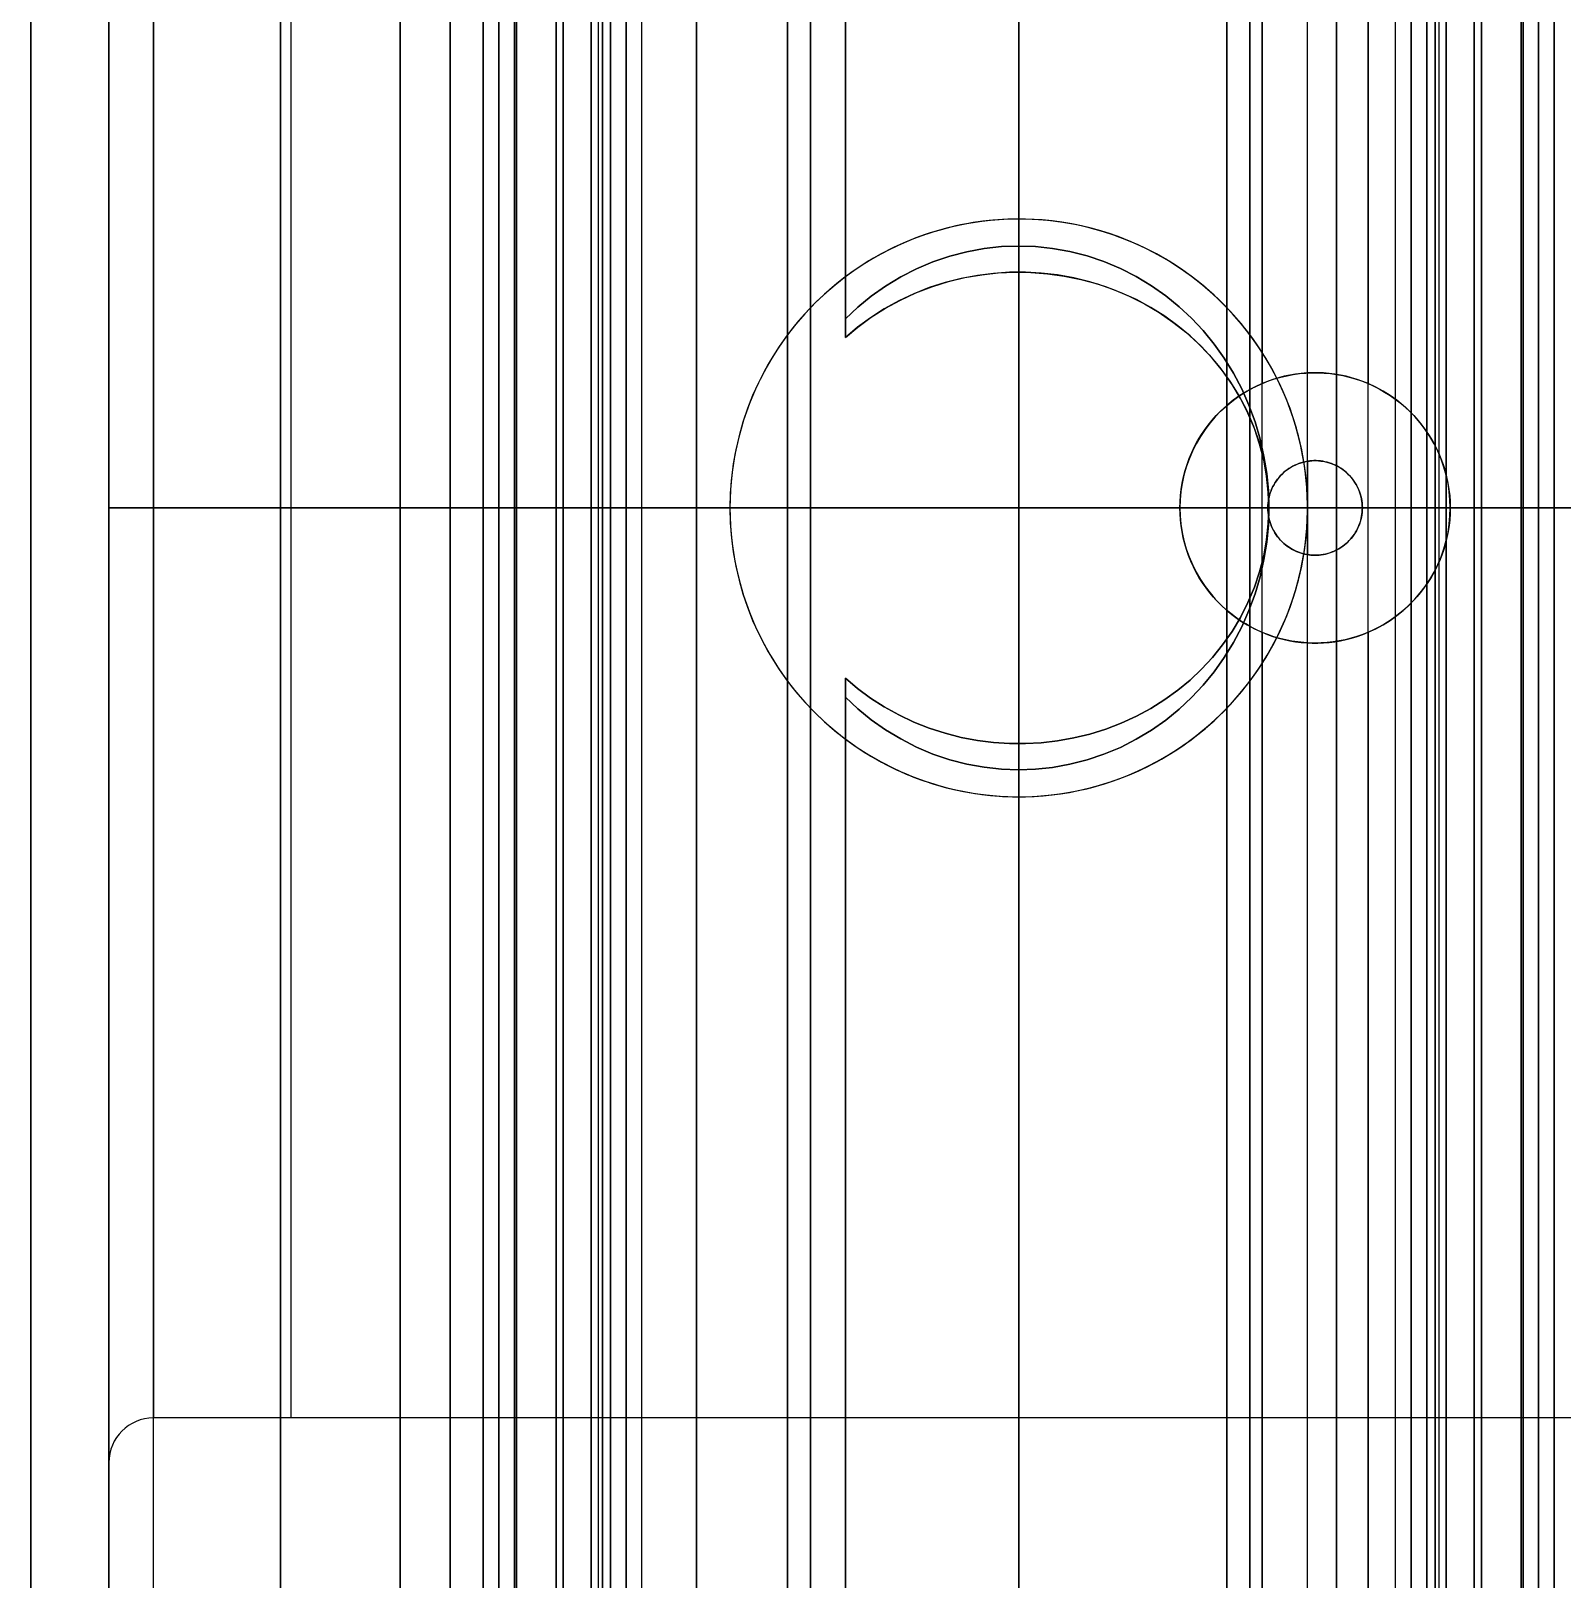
# Model space of a CAD drawing. Header units: millimetres. Extents: x 150937 to 394412, y 327166 to 584759.
# Drawn here: x 230064.89 to 230094.34, y 402549.51 to 402579.27 of the extents above; entities that cross this region are included whole.
import ezdxf

# ---------------------------------------------------------------- set-up
doc = ezdxf.new("R2010")
doc.units = ezdxf.units.MM
doc.layers.add('MAIN-1', color=7, linetype='Continuous')

# ---------------------------------------------------------------- blocks, each defined once
blk = doc.blocks.new('Shaft_Bearing_C!')
for p, q in [((77, -52.5), (77, -87.5)), ((37.6, -87.496), (77, -87.496))]:
    blk.add_line(p, q)
blk = doc.blocks.new('Bearing_ucf207')
at = {"layer": 'MAIN-1'}
for p, q in [((0, -46), (0, 46)), ((0, 46), (0, -46)), ((12.8, -46), (12.8, 46)), ((12.8, 46), (12.8, -46)), ((4.8, 0), (4.8, 38.88)), ((9, 0), (9, 38.88)), ((9, 38.88), (9, 0)), ((23.68, 0), (23.68, 36)), ((23.68, 36), (23.68, 2.392)), ((25.72, 0), (25.72, 36)), ((25.72, 36), (25.72, 2.392)), ((23.68, 35.695), (23.68, 2.392)), ((23.68, 3.499), (23.68, 35.695)), ((25.72, 35.367), (25.72, 2.392)), ((25.72, 3.467), (25.72, 35.367)), ((9.3, 0), (9.3, 34.669)), ((9.3, 34.669), (9.3, 0)), ((28.7, 0), (28.7, 34.669)), ((28.7, 34.669), (28.7, 0)), ((29, 34.583), (29, -34.583)), ((9, 0), (9, 34.369)), ((9, 34.369), (9, 0)), ((29, -34.369), (29, 34.369)), ((29, 0), (29, 34.369)), ((29, 34.369), (29, 0)), ((9, 0), (9, 32.85)), ((29, 0), (29, 32.85)), ((9.3, 0), (9.3, 32.55)), ((10.102, 0), (10.102, 32.55)), ((10.102, 32.55), (10.102, 0)), ((10.993, 0), (10.993, 32.55)), ((10.993, 32.55), (10.993, 0)), ((11.15, 32.55), (11.15, 0)), ((11.15, 0), (11.15, 32.55)), ((26.85, 0), (26.85, 32.55)), ((26.85, 32.55), (26.85, 0)), ((27.007, 32.55), (27.007, 0)), ((27.007, 0), (27.007, 32.55)), ((27.898, 0), (27.898, 32.55)), ((27.898, 32.55), (27.898, 0)), ((28.7, 0), (28.7, 32.55)), ((11.45, -32.25), (11.45, 32.25)), ((11.45, 32.25), (11.45, 0)), ((19, 32.305), (19, -32.305)), ((19, -32.305), (19, 32.305)), ((26.55, -32.25), (26.55, 32.25)), ((26.55, 32.25), (26.55, -32.25)), ((8.7, 0), (8.7, 31.899)), ((8.7, 31.899), (8.7, 0)), ((9.338, 0), (9.338, 31.899)), ((9.338, 31.899), (9.338, 0)), ((10.102, 32.093), (10.102, 0)), ((10.776, 0), (10.776, 32.093)), ((10.776, 32.093), (10.776, 0)), ((11.45, -32.094), (11.45, 32.093)), ((11.45, 32.093), (11.45, -32.094)), ((26.55, 32.093), (26.55, -32.094)), ((26.55, -32.094), (26.55, 32.093)), ((27.224, 0), (27.224, 32.093)), ((27.224, 32.093), (27.224, 0)), ((27.898, 0), (27.898, 32.093)), ((28.662, 0), (28.662, 31.899)), ((28.662, 31.899), (28.662, 0)), ((29.3, 0), (29.3, 31.899)), ((29.3, 31.899), (29.3, 0)), ((9, 31.443), (9, -31.443)), ((9, -31.443), (9, 31.443)), ((11.45, 0), (11.45, 30.9)), ((26.55, 0), (26.55, 30.9)), ((11.75, 0), (11.75, 30.6)), ((14.996, 30.6), (14.996, 0)), ((14.996, 0), (14.996, 30.6)), ((23.004, 30.6), (23.004, 0)), ((23.004, 0), (23.004, 30.6)), ((26.25, 0), (26.25, 30.6)), ((10.776, 29.946), (10.776, 0)), ((11.45, 29.811), (11.45, 0)), ((26.55, 0), (26.55, 29.811)), ((27.224, 0), (27.224, 29.946)), ((24.555, 0), (24.555, 29.528)), ((10.102, 0), (10.102, 29.272)), ((10.102, 29.272), (10.102, 0)), ((15.667, 3.638), (15.667, 29.303)), ((15.667, 29.303), (15.667, 3.638)), ((27.898, 0), (27.898, 29.272)), ((10.776, 0), (10.776, 29.137)), ((10.776, 29.137), (10.776, 0)), ((27.224, 0), (27.224, 29.137)), ((27.224, 29.137), (27.224, 0)), ((25.11, 0), (25.11, 27.305)), ((25.11, 27.305), (25.11, 0.811)), ((0, 26.5), (0, -26.5)), ((0, -26.5), (0, 26.5)), ((4.8, 26.5), (4.8, -26.5)), ((4.8, -26.5), (4.8, 26.5)), ((10.102, 25.13), (10.102, 0)), ((10.776, 25.224), (10.776, 0)), ((27.224, 0), (27.224, 25.224)), ((27.898, 0), (27.898, 25.13)), ((8.7, 24.696), (8.7, -24.696)), ((8.7, 0), (8.7, 24.696)), ((9.338, -24.696), (9.338, 24.696)), ((9.338, 24.696), (9.338, -24.696)), ((11.45, 0), (11.45, 24.55)), ((11.45, 24.55), (11.45, 0)), ((26.55, 0), (26.55, 24.55)), ((28.662, 24.696), (28.662, -24.696)), ((28.662, -24.696), (28.662, 24.696)), ((29.3, -24.696), (29.3, 24.696)), ((29.3, 24.696), (29.3, 0)), ((10.911, 24.322), (10.911, 0)), ((27.089, 0), (27.089, 24.322)), ((7.1, 0), (7.1, 24.058)), ((7.1, 24.058), (7.1, 0)), ((8.062, 0), (8.062, 24.058)), ((8.062, 24.058), (8.062, 0)), ((10.237, 0), (10.237, 23.876)), ((10.237, 23.876), (10.237, 0)), ((11.45, 24.094), (11.45, 0)), ((25.11, 0), (25.11, 23.972)), ((26.55, 0), (26.55, 24.094)), ((27.763, 0), (27.763, 23.876)), ((27.763, 23.876), (27.763, 0)), ((15.667, 23.748), (15.667, 3.276)), ((15.667, 3.276), (15.667, 23.748)), ((2.358, 0), (2.358, 23.42)), ((7.1, 23.42), (7.1, 0)), ((8.062, 0), (8.062, 23.42)), ((8.062, 23.42), (8.062, 0)), ((10.237, 23.42), (10.237, 0)), ((10.776, 23.42), (10.776, 0)), ((14.554, 0), (14.554, 23.42)), ((14.554, 23.42), (14.554, 0)), ((23.446, 23.42), (23.446, 0)), ((23.446, 0), (23.446, 23.42)), ((27.224, 0), (27.224, 23.42)), ((27.224, 23.42), (27.224, 0)), ((27.763, 0), (27.763, 23.42)), ((1.5, 0), (1.5, 22.562)), ((1.5, 22.562), (1.5, 0)), ((12.8, 22.464), (12.8, 0)), ((12.8, 0), (12.8, 22.464)), ((19, -21.195), (19, 21.195)), ((19, 21.195), (19, -21.195)), ((1.5, -18.358), (1.5, 18.358)), ((1.5, 18.358), (1.5, -18.358)), ((2.358, 0), (2.358, 17.5)), ((2.358, 17.5), (2.358, 0)), ((17.35, 4.732), (17.674, 4.842)), ((17.674, 4.842), (17.35, 4.732)), ((17.674, 4.842), (18.004, 4.927)), ((18.004, 4.927), (17.674, 4.842)), ((18.004, 4.927), (18.336, 4.988)), ((18.336, 4.988), (18.004, 4.927)), ((18.336, 4.988), (18.667, 5.024)), ((18.667, 5.024), (18.336, 4.988)), ((18.667, 5.024), (18.994, 5.036)), ((18.994, 5.036), (18.667, 5.024)), ((18.994, 5.036), (19.321, 5.025)), ((19.321, 5.025), (18.994, 5.036)), ((19.321, 5.025), (19.652, 4.99)), ((19.652, 4.99), (19.321, 5.025)), ((19.652, 4.99), (19.984, 4.93)), ((19.984, 4.93), (19.652, 4.99)), ((19.984, 4.93), (20.314, 4.845)), ((20.314, 4.845), (19.984, 4.93)), ((20.314, 4.845), (20.639, 4.737)), ((20.639, 4.737), (20.314, 4.845)), ((16.729, 4.443), (17.034, 4.599)), ((17.034, 4.599), (16.729, 4.443)), ((17.034, 4.599), (17.35, 4.732)), ((17.35, 4.732), (17.034, 4.599)), ((18.204, 4.472), (17.892, 4.413)), ((17.966, 4.428), (18.287, 4.484)), ((18.515, 4.511), (18.204, 4.472)), ((18.287, 4.484), (18.606, 4.518)), ((18.823, 4.531), (18.515, 4.511)), ((18.606, 4.518), (18.922, 4.533)), ((19.127, 4.532), (18.823, 4.531)), ((18.922, 4.533), (19.235, 4.528)), ((19.434, 4.515), (19.127, 4.532)), ((19.235, 4.528), (19.553, 4.504)), ((19.745, 4.479), (19.434, 4.515)), ((19.553, 4.504), (19.873, 4.459)), ((20.057, 4.424), (19.745, 4.479)), ((20.639, 4.737), (20.955, 4.604)), ((20.955, 4.604), (20.639, 4.737)), ((20.955, 4.604), (21.26, 4.449)), ((21.26, 4.449), (20.955, 4.604)), ((15.667, 3.638), (15.667, 4.444)), ((15.667, 3.276), (15.667, 4.444)), ((16.163, 4.072), (16.438, 4.267)), ((16.438, 4.267), (16.163, 4.072)), ((16.438, 4.267), (16.729, 4.443)), ((16.729, 4.443), (16.438, 4.267)), ((17.278, 4.236), (16.98, 4.118)), ((17.023, 4.136), (17.331, 4.254)), ((17.583, 4.334), (17.278, 4.236)), ((17.331, 4.254), (17.646, 4.352)), ((17.892, 4.413), (17.583, 4.334)), ((17.646, 4.352), (17.966, 4.428)), ((19.873, 4.459), (20.194, 4.393)), ((20.367, 4.348), (20.057, 4.424)), ((20.194, 4.393), (20.512, 4.306)), ((20.673, 4.253), (20.367, 4.348)), ((20.512, 4.306), (20.824, 4.198)), ((20.972, 4.138), (20.673, 4.253)), ((20.824, 4.198), (21.127, 4.07)), ((21.26, 4.449), (21.552, 4.273)), ((21.552, 4.273), (21.26, 4.449)), ((21.552, 4.273), (21.828, 4.079)), ((21.828, 4.079), (21.552, 4.273)), ((15.905, 3.861), (16.163, 4.072)), ((16.163, 4.072), (15.905, 3.861)), ((16.691, 3.981), (16.413, 3.827)), ((16.437, 3.842), (16.724, 3.998)), ((16.98, 4.118), (16.691, 3.981)), ((16.724, 3.998), (17.023, 4.136)), ((21.263, 4.005), (20.972, 4.138)), ((21.127, 4.07), (21.421, 3.922)), ((21.543, 3.854), (21.263, 4.005)), ((21.421, 3.922), (21.701, 3.757)), ((21.828, 4.079), (22.086, 3.869)), ((22.086, 3.869), (21.828, 4.079)), ((15.667, 3.638), (15.905, 3.861)), ((15.905, 3.861), (15.667, 3.638)), ((15.667, 3.276), (15.667, 3.638)), ((16.149, 3.657), (15.9, 3.473)), ((15.907, 3.479), (16.164, 3.668)), ((16.413, 3.827), (16.149, 3.657)), ((16.164, 3.668), (16.437, 3.842)), ((21.809, 3.686), (21.543, 3.854)), ((21.701, 3.757), (21.967, 3.575)), ((22.061, 3.504), (21.809, 3.686)), ((21.967, 3.575), (22.215, 3.379)), ((22.086, 3.869), (22.325, 3.646)), ((22.325, 3.646), (22.086, 3.869)), ((22.325, 3.646), (22.547, 3.409)), ((22.547, 3.409), (22.325, 3.646)), ((15.667, 3.276), (15.907, 3.479)), ((15.9, 3.473), (15.667, 3.276)), ((22.296, 3.309), (22.061, 3.504)), ((22.215, 3.379), (22.446, 3.171)), ((22.516, 3.102), (22.296, 3.309)), ((22.547, 3.409), (22.757, 3.152)), ((22.757, 3.152), (22.547, 3.409)), ((23.68, -2.392), (23.68, 3.499)), ((25.72, -2.392), (25.72, 3.467)), ((22.446, 3.171), (22.665, 2.944)), ((22.725, 2.876), (22.516, 3.102)), ((22.757, 3.152), (22.952, 2.879)), ((22.952, 2.879), (22.757, 3.152)), ((22.665, 2.944), (22.871, 2.7)), ((22.922, 2.634), (22.725, 2.876)), ((22.871, 2.7), (23.061, 2.438)), ((22.952, 2.879), (23.13, 2.59)), ((23.13, 2.59), (22.952, 2.879)), ((23.102, 2.376), (22.922, 2.634)), ((23.061, 2.438), (23.233, 2.161)), ((23.13, 2.59), (23.289, 2.288)), ((23.289, 2.288), (23.13, 2.59)), ((23.68, 2.392), (23.533, 2.323)), ((23.576, 2.344), (23.689, 2.395)), ((23.784, 2.433), (23.68, 2.392)), ((23.68, 2.392), (23.68, 2.392)), ((23.689, 2.395), (23.804, 2.441)), ((23.89, 2.471), (23.784, 2.433)), ((23.804, 2.441), (23.921, 2.481)), ((23.997, 2.503), (23.89, 2.471)), ((23.921, 2.481), (24.04, 2.515)), ((24.105, 2.531), (23.997, 2.503)), ((24.04, 2.515), (24.16, 2.543)), ((24.214, 2.554), (24.105, 2.531)), ((24.16, 2.543), (24.28, 2.566)), ((24.323, 2.572), (24.214, 2.554)), ((24.28, 2.566), (24.4, 2.583)), ((24.432, 2.586), (24.323, 2.572)), ((24.4, 2.583), (24.52, 2.594)), ((24.54, 2.595), (24.432, 2.586)), ((24.52, 2.594), (24.639, 2.599)), ((24.647, 2.599), (24.54, 2.595)), ((24.639, 2.599), (24.756, 2.599)), ((24.753, 2.599), (24.647, 2.599)), ((24.86, 2.595), (24.753, 2.599)), ((24.756, 2.599), (24.874, 2.594)), ((24.968, 2.586), (24.86, 2.595)), ((24.874, 2.594), (24.994, 2.583)), ((25.077, 2.572), (24.968, 2.586)), ((24.994, 2.583), (25.114, 2.567)), ((25.186, 2.554), (25.077, 2.572)), ((25.114, 2.567), (25.234, 2.544)), ((25.295, 2.531), (25.186, 2.554)), ((25.234, 2.544), (25.354, 2.516)), ((25.403, 2.503), (25.295, 2.531)), ((25.354, 2.516), (25.473, 2.482)), ((25.51, 2.471), (25.403, 2.503)), ((25.473, 2.482), (25.591, 2.443)), ((25.616, 2.433), (25.51, 2.471)), ((25.591, 2.443), (25.707, 2.397)), ((25.72, 2.392), (25.616, 2.433)), ((25.707, 2.397), (25.82, 2.346)), ((25.867, 2.323), (25.72, 2.392)), ((25.72, 2.392), (25.72, 2.392)), ((23.059, 2.017), (23.155, 2.091)), ((23.265, 2.104), (23.102, 2.376)), ((23.255, 2.162), (23.125, 2.069)), ((23.155, 2.091), (23.255, 2.161)), ((23.233, 2.161), (23.385, 1.871)), ((23.391, 2.247), (23.255, 2.162)), ((23.255, 2.161), (23.358, 2.227)), ((23.409, 1.82), (23.265, 2.104)), ((23.289, 2.288), (23.428, 1.975)), ((23.428, 1.975), (23.289, 2.288)), ((23.358, 2.227), (23.466, 2.288)), ((23.533, 2.323), (23.391, 2.247)), ((23.466, 2.288), (23.576, 2.344)), ((25.82, 2.346), (25.931, 2.29)), ((26.009, 2.247), (25.867, 2.323)), ((25.931, 2.29), (26.038, 2.229)), ((26.145, 2.162), (26.009, 2.247)), ((26.038, 2.229), (26.142, 2.163)), ((26.142, 2.163), (26.242, 2.093)), ((26.275, 2.069), (26.145, 2.162)), ((26.242, 2.093), (26.338, 2.019)), ((22.888, 1.865), (22.781, 1.754)), ((22.8, 1.775), (22.882, 1.859)), ((22.882, 1.859), (22.968, 1.939)), ((23.003, 1.97), (22.888, 1.865)), ((22.968, 1.939), (23.059, 2.017)), ((23.125, 2.069), (23.003, 1.97)), ((23.385, 1.871), (23.515, 1.571)), ((23.532, 1.527), (23.409, 1.82)), ((23.428, 1.975), (23.546, 1.653)), ((23.546, 1.653), (23.428, 1.975)), ((26.397, 1.97), (26.275, 2.069)), ((26.338, 2.019), (26.43, 1.941)), ((26.512, 1.865), (26.397, 1.97)), ((26.43, 1.941), (26.516, 1.86)), ((26.619, 1.755), (26.512, 1.865)), ((26.516, 1.86), (26.599, 1.776)), ((22.583, 1.509), (22.494, 1.375)), ((22.505, 1.393), (22.573, 1.495)), ((22.573, 1.495), (22.645, 1.593)), ((22.679, 1.636), (22.583, 1.509)), ((22.645, 1.593), (22.721, 1.686)), ((22.781, 1.754), (22.679, 1.636)), ((22.721, 1.686), (22.8, 1.775)), ((23.515, 1.571), (23.622, 1.262)), ((23.633, 1.226), (23.532, 1.527)), ((23.546, 1.653), (23.643, 1.324)), ((23.643, 1.324), (23.546, 1.653)), ((26.599, 1.776), (26.678, 1.687)), ((26.721, 1.636), (26.619, 1.755)), ((26.678, 1.687), (26.754, 1.594)), ((26.817, 1.509), (26.721, 1.636)), ((26.754, 1.594), (26.826, 1.496)), ((26.906, 1.375), (26.817, 1.509)), ((26.826, 1.496), (26.895, 1.394)), ((22.412, 1.235), (22.339, 1.09)), ((22.382, 1.178), (22.441, 1.287)), ((22.494, 1.375), (22.412, 1.235)), ((22.441, 1.287), (22.505, 1.393)), ((23.622, 1.262), (23.706, 0.947)), ((23.712, 0.92), (23.633, 1.226)), ((23.643, 1.324), (23.717, 0.992)), ((23.717, 0.992), (23.643, 1.324)), ((26.895, 1.394), (26.958, 1.288)), ((26.988, 1.235), (26.906, 1.375)), ((26.958, 1.288), (27.017, 1.179)), ((27.061, 1.09), (26.988, 1.235)), ((22.276, 0.939), (22.222, 0.786)), ((22.238, 0.836), (22.281, 0.952)), ((22.339, 1.09), (22.276, 0.939)), ((22.281, 0.952), (22.329, 1.066)), ((22.329, 1.066), (22.382, 1.178)), ((23.706, 0.947), (23.764, 0.63)), ((23.767, 0.612), (23.712, 0.92)), ((23.717, 0.992), (23.77, 0.659)), ((23.77, 0.659), (23.717, 0.992)), ((24.501, 0.887), (24.546, 0.896)), ((24.554, 0.897), (24.512, 0.889)), ((24.546, 0.896), (24.59, 0.902)), ((24.596, 0.903), (24.554, 0.897)), ((24.555, 0.897), (24.555, 0)), ((24.59, 0.902), (24.635, 0.907)), ((24.638, 0.907), (24.596, 0.903)), ((24.635, 0.907), (24.678, 0.909)), ((24.679, 0.909), (24.638, 0.907)), ((24.678, 0.909), (24.722, 0.909)), ((24.721, 0.909), (24.679, 0.909)), ((24.762, 0.907), (24.721, 0.909)), ((24.722, 0.909), (24.766, 0.907)), ((24.804, 0.903), (24.762, 0.907)), ((24.766, 0.907), (24.81, 0.902)), ((24.846, 0.897), (24.804, 0.903)), ((24.81, 0.902), (24.854, 0.896)), ((24.888, 0.889), (24.846, 0.897)), ((24.854, 0.896), (24.899, 0.887)), ((27.017, 1.179), (27.071, 1.067)), ((27.124, 0.94), (27.061, 1.09)), ((27.071, 1.067), (27.119, 0.953)), ((27.119, 0.953), (27.162, 0.836)), ((27.178, 0.786), (27.124, 0.94)), ((22.177, 0.629), (22.143, 0.471)), ((22.144, 0.478), (22.17, 0.598)), ((22.17, 0.598), (22.201, 0.717)), ((22.222, 0.786), (22.177, 0.629)), ((22.201, 0.717), (22.238, 0.836)), ((23.764, 0.63), (23.799, 0.313)), ((23.8, 0.304), (23.767, 0.612)), ((23.77, 0.659), (23.801, 0.327)), ((23.801, 0.327), (23.77, 0.659)), ((24.007, 0.588), (24.036, 0.621)), ((24.036, 0.621), (24.008, 0.59)), ((24.036, 0.621), (24.067, 0.652)), ((24.064, 0.65), (24.036, 0.621)), ((24.095, 0.678), (24.064, 0.65)), ((24.067, 0.652), (24.099, 0.682)), ((24.127, 0.705), (24.095, 0.678)), ((24.099, 0.682), (24.133, 0.711)), ((24.16, 0.731), (24.127, 0.705)), ((24.133, 0.711), (24.169, 0.738)), ((24.195, 0.756), (24.16, 0.731)), ((24.169, 0.738), (24.207, 0.763)), ((24.231, 0.779), (24.195, 0.756)), ((24.207, 0.763), (24.246, 0.787)), ((24.269, 0.8), (24.231, 0.779)), ((24.246, 0.787), (24.286, 0.809)), ((24.308, 0.82), (24.269, 0.8)), ((24.286, 0.809), (24.328, 0.829)), ((24.347, 0.838), (24.308, 0.82)), ((24.328, 0.829), (24.37, 0.847)), ((24.387, 0.854), (24.347, 0.838)), ((24.37, 0.847), (24.413, 0.863)), ((24.429, 0.868), (24.387, 0.854)), ((24.413, 0.863), (24.457, 0.876)), ((24.47, 0.879), (24.429, 0.868)), ((24.457, 0.876), (24.501, 0.887)), ((24.512, 0.889), (24.47, 0.879)), ((24.93, 0.879), (24.888, 0.889)), ((24.899, 0.887), (24.943, 0.876)), ((24.971, 0.868), (24.93, 0.879)), ((24.943, 0.876), (24.987, 0.863)), ((25.013, 0.854), (24.971, 0.868)), ((24.987, 0.863), (25.03, 0.847)), ((25.053, 0.838), (25.013, 0.854)), ((25.03, 0.847), (25.073, 0.829)), ((25.092, 0.82), (25.053, 0.838)), ((25.073, 0.829), (25.114, 0.809)), ((25.131, 0.8), (25.092, 0.82)), ((25.11, 0.811), (25.11, 0)), ((25.114, 0.809), (25.154, 0.787)), ((25.169, 0.779), (25.131, 0.8)), ((25.154, 0.787), (25.193, 0.763)), ((25.205, 0.756), (25.169, 0.779)), ((25.193, 0.763), (25.231, 0.738)), ((25.24, 0.731), (25.205, 0.756)), ((25.231, 0.738), (25.267, 0.711)), ((25.273, 0.705), (25.24, 0.731)), ((25.267, 0.711), (25.301, 0.682)), ((25.305, 0.678), (25.273, 0.705)), ((25.301, 0.682), (25.333, 0.652)), ((25.336, 0.65), (25.305, 0.678)), ((25.333, 0.652), (25.364, 0.621)), ((25.364, 0.621), (25.336, 0.65)), ((25.364, 0.621), (25.393, 0.588)), ((25.392, 0.59), (25.364, 0.621)), ((27.162, 0.836), (27.199, 0.718)), ((27.223, 0.629), (27.178, 0.786)), ((27.199, 0.718), (27.23, 0.598)), ((27.257, 0.471), (27.223, 0.629)), ((27.23, 0.598), (27.256, 0.478)), ((22.119, 0.313), (22.105, 0.155)), ((22.111, 0.237), (22.125, 0.357)), ((22.143, 0.471), (22.119, 0.313)), ((22.125, 0.357), (22.144, 0.478)), ((23.799, 0.313), (23.811, 0)), ((23.811, 0), (23.8, 0.304)), ((23.801, 0.327), (23.811, 0)), ((23.811, 0), (23.801, 0.327)), ((23.831, 0.268), (23.846, 0.312)), ((23.854, 0.333), (23.839, 0.292)), ((23.846, 0.312), (23.863, 0.355)), ((23.871, 0.373), (23.854, 0.333)), ((23.863, 0.355), (23.882, 0.397)), ((23.89, 0.412), (23.871, 0.373)), ((23.882, 0.397), (23.904, 0.438)), ((23.91, 0.45), (23.89, 0.412)), ((23.904, 0.438), (23.927, 0.478)), ((23.933, 0.487), (23.91, 0.45)), ((23.927, 0.478), (23.952, 0.516)), ((23.956, 0.523), (23.933, 0.487)), ((23.952, 0.516), (23.979, 0.553)), ((23.982, 0.557), (23.956, 0.523)), ((23.979, 0.553), (24.007, 0.588)), ((24.008, 0.59), (23.982, 0.557)), ((25.418, 0.557), (25.392, 0.59)), ((25.393, 0.588), (25.421, 0.553)), ((25.444, 0.523), (25.418, 0.557)), ((25.421, 0.553), (25.448, 0.516)), ((25.467, 0.487), (25.444, 0.523)), ((25.448, 0.516), (25.473, 0.478)), ((25.49, 0.45), (25.467, 0.487)), ((25.473, 0.478), (25.496, 0.438)), ((25.51, 0.412), (25.49, 0.45)), ((25.496, 0.438), (25.518, 0.397)), ((25.529, 0.373), (25.51, 0.412)), ((25.518, 0.397), (25.537, 0.355)), ((25.546, 0.333), (25.529, 0.373)), ((25.537, 0.355), (25.554, 0.312)), ((25.561, 0.292), (25.546, 0.333)), ((25.554, 0.312), (25.569, 0.268)), ((27.256, 0.478), (27.275, 0.357)), ((27.281, 0.313), (27.257, 0.471)), ((27.275, 0.357), (27.289, 0.237)), ((27.295, 0.155), (27.281, 0.313)), ((1.5, 0), (2.358, 0)), ((1.5, 0), (1.5, -22.562)), ((1.5, -22.562), (1.5, 0)), ((2.358, 0), (1.5, 0)), ((2.358, -17.5), (2.358, 0)), ((2.358, 0), (2.358, -17.5)), ((2.358, 0), (33.9, 0)), ((43.542, 0), (2.358, 0)), ((2.358, 0), (14.554, 0)), ((2.358, -23.42), (2.358, 0)), ((14.554, 0), (2.358, 0)), ((9, 0), (4.8, 0)), ((4.8, 0), (9, 0)), ((4.8, -38.88), (4.8, 0)), ((7.1, 0), (7.1, -23.42)), ((8.062, 0), (7.1, 0)), ((7.1, 0), (8.062, 0)), ((8.062, 0), (7.1, 0)), ((7.1, 0), (8.062, 0)), ((7.1, 0), (7.1, -24.058)), ((7.1, -24.058), (7.1, 0)), ((8.062, -23.42), (8.062, 0)), ((8.062, 0), (8.062, -23.42)), ((8.062, 0), (8.062, -24.058)), ((8.062, -24.058), (8.062, 0)), ((9.338, 0), (8.7, 0)), ((8.7, 0), (8.7, -31.899)), ((8.7, -31.899), (8.7, 0)), ((8.7, 0), (9.338, 0)), ((8.7, -24.696), (8.7, 0)), ((9, 0), (9, -38.88)), ((9, -38.88), (9, 0)), ((9, 0), (9.3, 0)), ((9, 0), (9, -34.369)), ((9, -34.369), (9, 0)), ((9.3, 0), (9, 0)), ((9, 0), (9.3, 0)), ((9.3, 0), (9, 0)), ((9, -32.85), (9, 0)), ((9.3, -34.669), (9.3, 0)), ((9.3, 0), (9.3, -34.669)), ((9.3, 0), (11.15, 0)), ((11.15, 0), (9.3, 0)), ((9.3, -32.55), (9.3, 0)), ((9.338, 0), (9.338, -31.899)), ((9.338, -31.899), (9.338, 0)), ((10.993, 0), (10.102, 0)), ((10.102, 0), (10.102, -32.55)), ((10.102, -32.55), (10.102, 0)), ((10.102, 0), (10.993, 0)), ((10.102, 0), (10.102, -25.131)), ((10.911, 0), (10.102, 0)), ((10.102, 0), (10.911, 0)), ((10.776, 0), (10.102, 0)), ((10.102, 0), (10.776, 0)), ((10.102, 0), (10.102, -32.094)), ((10.776, 0), (10.102, 0)), ((10.102, 0), (10.776, 0)), ((10.102, 0), (10.102, -29.272)), ((10.102, -29.272), (10.102, 0)), ((10.237, 0), (10.237, -23.42)), ((10.776, 0), (10.237, 0)), ((10.237, 0), (10.776, 0)), ((10.911, 0), (10.237, 0)), ((10.237, 0), (10.911, 0)), ((10.237, 0), (10.237, -23.877)), ((10.237, -23.877), (10.237, 0)), ((10.776, 0), (10.776, -29.137)), ((10.776, -29.137), (10.776, 0)), ((11.45, 0), (10.776, 0)), ((10.776, 0), (11.45, 0)), ((11.45, 0), (10.776, 0)), ((10.776, 0), (11.45, 0)), ((10.776, 0), (10.776, -23.42)), ((11.45, 0), (10.776, 0)), ((10.776, 0), (11.45, 0)), ((10.776, 0), (10.776, -32.094)), ((10.776, -32.094), (10.776, 0)), ((10.776, 0), (10.776, -29.946)), ((10.776, 0), (10.776, -25.224)), ((10.911, 0), (10.911, -24.322)), ((10.993, -32.55), (10.993, 0)), ((10.993, 0), (10.993, -32.55)), ((11.15, -32.55), (11.15, 0)), ((11.15, 0), (11.15, -32.55)), ((11.45, 0), (11.75, 0)), ((11.75, 0), (11.45, 0)), ((11.45, -30.9), (11.45, 0)), ((11.45, 0), (11.45, -32.25)), ((11.45, 0), (11.45, -29.811)), ((11.45, 0), (11.45, -24.094)), ((11.45, 0), (11.45, -24.55)), ((11.45, -24.55), (11.45, 0)), ((11.75, 0), (14.996, 0)), ((14.996, 0), (11.75, 0)), ((11.75, -30.6), (11.75, 0)), ((12.8, 0), (34, 0)), ((22.1, 0), (12.8, 0)), ((12.8, 0), (12.8, -22.464)), ((12.8, -22.464), (12.8, 0)), ((13.445, 0), (19, 0)), ((13.445, 0), (19, 0)), ((14.554, -23.42), (14.554, 0)), ((14.554, 0), (14.554, -23.42)), ((14.996, -30.6), (14.996, 0)), ((14.996, 0), (14.996, -30.6)), ((19, 0), (24.555, 0)), ((23.791, 0), (19, 0)), ((19, 0), (24.555, 0)), ((22.105, 0.155), (22.1, 0)), ((22.1, 0), (22.103, 0.118)), ((22.1, 0), (22.105, -0.155)), ((22.1, 0), (22.1, 0)), ((22.102, -0.113), (22.1, 0)), ((22.103, 0.118), (22.111, 0.237)), ((23.004, 0), (23.004, -30.6)), ((23.004, -30.6), (23.004, 0)), ((23.004, 0), (23.791, 0)), ((26.25, 0), (23.004, 0)), ((23.446, 0), (23.446, -23.42)), ((23.446, -23.42), (23.446, 0)), ((23.446, 0), (25.11, 0)), ((43.542, 0), (23.446, 0)), ((23.68, 0), (25.72, 0)), ((23.68, -36), (23.68, 0)), ((23.791, 0), (23.792, 0.044)), ((23.792, 0.041), (23.791, 0)), ((23.792, -0.044), (23.791, 0)), ((23.791, 0), (23.791, 0)), ((23.791, 0), (23.792, -0.039)), ((23.811, 0), (23.791, 0)), ((23.792, 0.044), (23.795, 0.089)), ((23.795, 0.083), (23.792, 0.041)), ((23.795, 0.089), (23.801, 0.134)), ((23.8, 0.125), (23.795, 0.083)), ((23.807, 0.167), (23.8, 0.125)), ((23.811, 0), (23.8, -0.304)), ((23.8, -0.304), (23.811, 0)), ((23.801, 0.134), (23.809, 0.179)), ((23.811, 0), (23.801, -0.327)), ((23.801, -0.327), (23.811, 0)), ((23.815, 0.209), (23.807, 0.167)), ((23.809, 0.179), (23.819, 0.223)), ((23.811, 0), (24.555, 0)), ((24.555, 0), (23.811, 0)), ((24.555, 0), (23.811, 0)), ((23.811, 0), (25.11, 0)), ((25.11, 0), (23.811, 0)), ((24.555, 0), (23.811, 0)), ((23.826, 0.251), (23.815, 0.209)), ((23.819, 0.223), (23.831, 0.268)), ((23.839, 0.292), (23.826, 0.251)), ((24.555, 0), (25.11, 0)), ((24.555, 0), (24.555, -0.897)), ((24.555, -29.528), (24.555, 0)), ((25.11, 0), (24.555, 0)), ((25.11, 0), (25.609, 0)), ((25.11, 0), (25.11, -0.811)), ((25.11, -27.306), (25.11, 0)), ((25.11, -23.972), (25.11, 0)), ((25.574, 0.251), (25.561, 0.292)), ((25.569, 0.268), (25.581, 0.223)), ((25.585, 0.209), (25.574, 0.251)), ((25.581, 0.223), (25.591, 0.179)), ((25.593, 0.167), (25.585, 0.209)), ((25.591, 0.179), (25.599, 0.134)), ((25.6, 0.125), (25.593, 0.167)), ((25.599, 0.134), (25.605, 0.089)), ((25.605, 0.083), (25.6, 0.125)), ((25.605, 0.089), (25.608, 0.044)), ((25.608, 0.041), (25.605, 0.083)), ((25.608, 0.044), (25.609, 0)), ((25.609, 0), (25.608, 0.041)), ((25.609, 0), (25.608, -0.044)), ((25.608, -0.039), (25.609, 0)), ((25.609, 0), (26.25, 0)), ((25.609, 0), (25.609, 0)), ((25.609, 0), (33.9, 0)), ((25.72, -36), (25.72, 0)), ((26.25, 0), (26.55, 0)), ((26.55, 0), (26.25, 0)), ((26.25, -30.6), (26.25, 0)), ((26.55, -30.9), (26.55, 0)), ((26.55, 0), (27.224, 0)), ((27.224, 0), (26.55, 0)), ((26.55, 0), (27.224, 0)), ((26.55, -24.55), (26.55, 0)), ((27.224, 0), (26.55, 0)), ((26.55, 0), (27.224, 0)), ((27.224, 0), (26.55, 0)), ((26.55, -24.094), (26.55, 0)), ((26.55, -29.811), (26.55, 0)), ((26.85, -32.55), (26.85, 0)), ((26.85, 0), (28.7, 0)), ((28.7, 0), (26.85, 0)), ((26.85, 0), (26.85, -32.55)), ((27.007, 0), (27.898, 0)), ((27.898, 0), (27.007, 0)), ((27.007, 0), (27.007, -32.55)), ((27.007, -32.55), (27.007, 0)), ((27.089, 0), (27.763, 0)), ((27.089, -24.322), (27.089, 0)), ((27.763, 0), (27.089, 0)), ((27.089, 0), (27.898, 0)), ((27.898, 0), (27.089, 0)), ((27.224, -25.224), (27.224, 0)), ((27.224, 0), (27.763, 0)), ((27.763, 0), (27.224, 0)), ((27.224, 0), (27.898, 0)), ((27.224, -29.946), (27.224, 0)), ((27.898, 0), (27.224, 0)), ((27.224, 0), (27.898, 0)), ((27.898, 0), (27.224, 0)), ((27.224, 0), (27.224, -32.094)), ((27.224, -32.094), (27.224, 0)), ((27.224, 0), (27.224, -23.42)), ((27.224, -23.42), (27.224, 0)), ((27.224, 0), (27.224, -29.137)), ((27.224, -29.137), (27.224, 0)), ((27.289, 0.237), (27.297, 0.118)), ((27.3, 0), (27.295, 0.155)), ((27.295, -0.155), (27.3, 0)), ((27.297, 0.118), (27.3, 0)), ((27.3, 0), (27.298, -0.113)), ((34, 0), (27.3, 0)), ((27.3, 0), (27.3, 0)), ((27.763, 0), (27.763, -23.877)), ((27.763, -23.877), (27.763, 0)), ((27.763, -23.42), (27.763, 0)), ((27.898, 0), (27.898, -32.55)), ((27.898, -32.55), (27.898, 0)), ((27.898, -29.272), (27.898, 0)), ((27.898, -32.094), (27.898, 0)), ((27.898, -25.131), (27.898, 0)), ((28.662, 0), (29.3, 0)), ((29.3, 0), (28.662, 0)), ((28.662, 0), (28.662, -31.899)), ((28.662, -31.899), (28.662, 0)), ((28.7, -34.669), (28.7, 0)), ((28.7, 0), (28.7, -34.669)), ((28.7, 0), (29, 0)), ((29, 0), (28.7, 0)), ((28.7, 0), (29, 0)), ((29, 0), (28.7, 0)), ((28.7, -32.55), (28.7, 0)), ((29, 0), (29, -34.369)), ((29, -34.369), (29, 0)), ((29, -32.85), (29, 0)), ((29.3, 0), (29.3, -31.899)), ((29.3, -31.899), (29.3, 0)), ((29.3, 0), (29.3, -24.696)), ((22.11, -0.228), (22.102, -0.113)), ((22.105, -0.155), (22.119, -0.313)), ((22.123, -0.343), (22.11, -0.228)), ((23.792, -0.039), (23.794, -0.079)), ((23.795, -0.089), (23.792, -0.044)), ((23.794, -0.079), (23.799, -0.119)), ((23.801, -0.134), (23.795, -0.089)), ((23.799, -0.119), (23.805, -0.16)), ((23.809, -0.179), (23.801, -0.134)), ((23.805, -0.16), (23.813, -0.2)), ((23.819, -0.223), (23.809, -0.179)), ((23.813, -0.2), (23.823, -0.24)), ((23.831, -0.268), (23.819, -0.223)), ((23.823, -0.24), (23.835, -0.28)), ((23.846, -0.312), (23.831, -0.268)), ((23.835, -0.28), (23.849, -0.319)), ((25.551, -0.319), (25.565, -0.28)), ((25.569, -0.268), (25.554, -0.312)), ((25.565, -0.28), (25.577, -0.24)), ((25.581, -0.223), (25.569, -0.268)), ((25.577, -0.24), (25.587, -0.2)), ((25.591, -0.179), (25.581, -0.223)), ((25.587, -0.2), (25.595, -0.16)), ((25.599, -0.134), (25.591, -0.179)), ((25.595, -0.16), (25.601, -0.119)), ((25.605, -0.089), (25.599, -0.134)), ((25.601, -0.119), (25.606, -0.079)), ((25.608, -0.044), (25.605, -0.089)), ((25.606, -0.079), (25.608, -0.039)), ((27.29, -0.226), (27.278, -0.341)), ((27.281, -0.313), (27.295, -0.155)), ((27.298, -0.113), (27.29, -0.226)), ((22.119, -0.313), (22.143, -0.471)), ((22.141, -0.458), (22.123, -0.343)), ((22.164, -0.574), (22.141, -0.458)), ((22.143, -0.471), (22.177, -0.629)), ((22.193, -0.688), (22.164, -0.574)), ((23.8, -0.304), (23.767, -0.612)), ((23.767, -0.612), (23.8, -0.304)), ((23.801, -0.327), (23.77, -0.659)), ((23.77, -0.659), (23.801, -0.327)), ((23.863, -0.355), (23.846, -0.312)), ((23.849, -0.319), (23.864, -0.357)), ((23.882, -0.397), (23.863, -0.355)), ((23.864, -0.357), (23.881, -0.395)), ((23.881, -0.395), (23.9, -0.432)), ((23.904, -0.438), (23.882, -0.397)), ((23.9, -0.432), (23.921, -0.468)), ((23.927, -0.478), (23.904, -0.438)), ((23.921, -0.468), (23.943, -0.503)), ((23.952, -0.516), (23.927, -0.478)), ((23.943, -0.503), (23.966, -0.536)), ((23.979, -0.553), (23.952, -0.516)), ((23.966, -0.536), (23.991, -0.569)), ((24.007, -0.588), (23.979, -0.553)), ((23.991, -0.569), (24.017, -0.599)), ((24.036, -0.621), (24.007, -0.588)), ((25.393, -0.588), (25.364, -0.621)), ((25.383, -0.599), (25.409, -0.569)), ((25.421, -0.553), (25.393, -0.588)), ((25.409, -0.569), (25.434, -0.536)), ((25.448, -0.516), (25.421, -0.553)), ((25.434, -0.536), (25.457, -0.503)), ((25.473, -0.478), (25.448, -0.516)), ((25.457, -0.503), (25.479, -0.468)), ((25.496, -0.438), (25.473, -0.478)), ((25.479, -0.468), (25.5, -0.432)), ((25.518, -0.397), (25.496, -0.438)), ((25.5, -0.432), (25.519, -0.395)), ((25.537, -0.355), (25.518, -0.397)), ((25.519, -0.395), (25.536, -0.357)), ((25.536, -0.357), (25.551, -0.319)), ((25.554, -0.312), (25.537, -0.355)), ((27.237, -0.571), (27.208, -0.685)), ((27.223, -0.629), (27.257, -0.471)), ((27.26, -0.456), (27.237, -0.571)), ((27.257, -0.471), (27.281, -0.313)), ((27.278, -0.341), (27.26, -0.456)), ((22.177, -0.629), (22.222, -0.786)), ((22.227, -0.802), (22.193, -0.688)), ((22.222, -0.786), (22.276, -0.939)), ((22.266, -0.915), (22.227, -0.802)), ((23.767, -0.612), (23.712, -0.92)), ((23.712, -0.92), (23.767, -0.612)), ((23.77, -0.659), (23.717, -0.992)), ((23.717, -0.992), (23.77, -0.659)), ((24.017, -0.599), (24.043, -0.629)), ((24.067, -0.652), (24.036, -0.621)), ((24.043, -0.629), (24.071, -0.657)), ((24.099, -0.682), (24.067, -0.652)), ((24.071, -0.657), (24.101, -0.683)), ((24.133, -0.711), (24.099, -0.682)), ((24.101, -0.683), (24.131, -0.709)), ((24.131, -0.709), (24.164, -0.734)), ((24.169, -0.738), (24.133, -0.711)), ((24.164, -0.734), (24.197, -0.757)), ((24.207, -0.763), (24.169, -0.738)), ((24.197, -0.757), (24.232, -0.779)), ((24.246, -0.787), (24.207, -0.763)), ((24.232, -0.779), (24.268, -0.8)), ((24.286, -0.809), (24.246, -0.787)), ((24.268, -0.8), (24.305, -0.819)), ((24.328, -0.829), (24.286, -0.809)), ((24.305, -0.819), (24.343, -0.836)), ((24.37, -0.847), (24.328, -0.829)), ((24.343, -0.836), (24.381, -0.851)), ((24.413, -0.863), (24.37, -0.847)), ((24.381, -0.851), (24.42, -0.865)), ((24.457, -0.876), (24.413, -0.863)), ((24.42, -0.865), (24.46, -0.877)), ((24.501, -0.887), (24.457, -0.876)), ((24.46, -0.877), (24.5, -0.887)), ((24.5, -0.887), (24.54, -0.895)), ((24.546, -0.896), (24.501, -0.887)), ((24.899, -0.887), (24.854, -0.896)), ((24.86, -0.895), (24.9, -0.887)), ((24.943, -0.876), (24.899, -0.887)), ((24.9, -0.887), (24.94, -0.877)), ((24.94, -0.877), (24.98, -0.865)), ((24.987, -0.863), (24.943, -0.876)), ((24.98, -0.865), (25.019, -0.851)), ((25.03, -0.847), (24.987, -0.863)), ((25.019, -0.851), (25.057, -0.836)), ((25.073, -0.829), (25.03, -0.847)), ((25.057, -0.836), (25.095, -0.819)), ((25.114, -0.809), (25.073, -0.829)), ((25.095, -0.819), (25.132, -0.8)), ((25.11, -0.811), (25.11, -27.306)), ((25.154, -0.787), (25.114, -0.809)), ((25.132, -0.8), (25.168, -0.779)), ((25.193, -0.763), (25.154, -0.787)), ((25.168, -0.779), (25.203, -0.757)), ((25.231, -0.738), (25.193, -0.763)), ((25.203, -0.757), (25.236, -0.734)), ((25.267, -0.711), (25.231, -0.738)), ((25.236, -0.734), (25.269, -0.709)), ((25.301, -0.682), (25.267, -0.711)), ((25.269, -0.709), (25.299, -0.683)), ((25.299, -0.683), (25.329, -0.657)), ((25.333, -0.652), (25.301, -0.682)), ((25.329, -0.657), (25.357, -0.629)), ((25.364, -0.621), (25.333, -0.652)), ((25.357, -0.629), (25.383, -0.599)), ((27.124, -0.94), (27.178, -0.786)), ((27.174, -0.799), (27.135, -0.911)), ((27.208, -0.685), (27.174, -0.799)), ((27.178, -0.786), (27.223, -0.629)), ((22.311, -1.025), (22.266, -0.915)), ((22.276, -0.939), (22.339, -1.09)), ((22.36, -1.134), (22.311, -1.025)), ((22.339, -1.09), (22.412, -1.235)), ((22.414, -1.239), (22.36, -1.134)), ((23.712, -0.92), (23.633, -1.226)), ((23.633, -1.226), (23.712, -0.92)), ((23.717, -0.992), (23.643, -1.324)), ((23.643, -1.324), (23.717, -0.992)), ((24.54, -0.895), (24.581, -0.901)), ((24.59, -0.902), (24.546, -0.896)), ((24.581, -0.901), (24.621, -0.906)), ((24.635, -0.907), (24.59, -0.902)), ((24.621, -0.906), (24.661, -0.908)), ((24.678, -0.909), (24.635, -0.907)), ((24.661, -0.908), (24.7, -0.909)), ((24.722, -0.909), (24.678, -0.909)), ((24.7, -0.909), (24.739, -0.908)), ((24.766, -0.907), (24.722, -0.909)), ((24.739, -0.908), (24.779, -0.906)), ((24.81, -0.902), (24.766, -0.907)), ((24.779, -0.906), (24.819, -0.901)), ((24.854, -0.896), (24.81, -0.902)), ((24.819, -0.901), (24.86, -0.895)), ((26.988, -1.235), (27.061, -1.09)), ((27.042, -1.129), (26.988, -1.234)), ((27.091, -1.021), (27.042, -1.129)), ((27.061, -1.09), (27.124, -0.94)), ((27.135, -0.911), (27.091, -1.021)), ((22.412, -1.235), (22.494, -1.375)), ((22.473, -1.342), (22.414, -1.239)), ((22.536, -1.442), (22.473, -1.342)), ((22.494, -1.375), (22.583, -1.509)), ((22.604, -1.538), (22.536, -1.442)), ((23.633, -1.226), (23.532, -1.527)), ((23.532, -1.527), (23.633, -1.226)), ((23.643, -1.324), (23.546, -1.653)), ((23.546, -1.653), (23.643, -1.324)), ((26.867, -1.436), (26.8, -1.532)), ((26.817, -1.509), (26.906, -1.375)), ((26.93, -1.337), (26.867, -1.436)), ((26.906, -1.375), (26.988, -1.235)), ((26.988, -1.234), (26.93, -1.337)), ((22.583, -1.509), (22.679, -1.636)), ((22.675, -1.63), (22.604, -1.538)), ((22.749, -1.718), (22.675, -1.63)), ((22.679, -1.636), (22.781, -1.754)), ((22.826, -1.802), (22.749, -1.718)), ((22.781, -1.754), (22.888, -1.865)), ((23.532, -1.527), (23.409, -1.82)), ((23.409, -1.82), (23.532, -1.527)), ((23.546, -1.653), (23.428, -1.975)), ((23.428, -1.975), (23.546, -1.653)), ((26.512, -1.865), (26.619, -1.755)), ((26.656, -1.712), (26.58, -1.796)), ((26.619, -1.755), (26.721, -1.636)), ((26.73, -1.624), (26.656, -1.712)), ((26.721, -1.636), (26.817, -1.509)), ((26.8, -1.532), (26.73, -1.624)), ((22.905, -1.881), (22.826, -1.802)), ((22.888, -1.865), (23.003, -1.97)), ((22.989, -1.958), (22.905, -1.881)), ((23.078, -2.032), (22.989, -1.958)), ((23.003, -1.97), (23.125, -2.069)), ((23.17, -2.102), (23.078, -2.032)), ((23.125, -2.069), (23.255, -2.162)), ((23.409, -1.82), (23.265, -2.104)), ((23.265, -2.104), (23.409, -1.82)), ((23.428, -1.975), (23.289, -2.288)), ((23.289, -2.288), (23.428, -1.975)), ((26.145, -2.162), (26.275, -2.069)), ((26.33, -2.026), (26.238, -2.096)), ((26.275, -2.069), (26.397, -1.97)), ((26.417, -1.952), (26.33, -2.026)), ((26.397, -1.97), (26.512, -1.865)), ((26.501, -1.875), (26.417, -1.952)), ((26.58, -1.796), (26.501, -1.875)), ((23.102, -2.376), (22.922, -2.634)), ((22.922, -2.634), (23.102, -2.376)), ((23.265, -2.104), (23.102, -2.376)), ((23.102, -2.376), (23.265, -2.104)), ((23.289, -2.288), (23.13, -2.59)), ((23.13, -2.59), (23.289, -2.288)), ((23.266, -2.169), (23.17, -2.102)), ((23.255, -2.162), (23.391, -2.247)), ((23.366, -2.232), (23.266, -2.169)), ((23.469, -2.29), (23.366, -2.232)), ((23.391, -2.247), (23.533, -2.323)), ((23.575, -2.344), (23.469, -2.29)), ((23.533, -2.323), (23.68, -2.392)), ((23.683, -2.393), (23.575, -2.344)), ((25.72, -2.392), (25.867, -2.323)), ((25.835, -2.339), (25.727, -2.389)), ((25.94, -2.285), (25.835, -2.339)), ((25.867, -2.323), (26.009, -2.247)), ((26.043, -2.226), (25.94, -2.285)), ((26.009, -2.247), (26.145, -2.162)), ((26.142, -2.163), (26.043, -2.226)), ((26.238, -2.096), (26.142, -2.163)), ((22.922, -2.634), (22.725, -2.876)), ((22.725, -2.876), (22.922, -2.634)), ((23.13, -2.59), (22.952, -2.879)), ((22.952, -2.879), (23.13, -2.59)), ((23.68, -2.392), (23.68, -35.695)), ((23.68, -2.392), (23.68, -36)), ((23.68, -2.392), (23.784, -2.433)), ((23.68, -2.392), (23.68, -2.392)), ((23.68, -35.695), (23.68, -2.392)), ((23.794, -2.437), (23.683, -2.393)), ((23.784, -2.433), (23.89, -2.471)), ((23.906, -2.476), (23.794, -2.437)), ((23.89, -2.471), (23.997, -2.503)), ((24.02, -2.509), (23.906, -2.476)), ((23.997, -2.503), (24.105, -2.531)), ((24.135, -2.538), (24.02, -2.509)), ((24.105, -2.531), (24.214, -2.554)), ((24.25, -2.561), (24.135, -2.538)), ((24.214, -2.554), (24.323, -2.572)), ((24.366, -2.578), (24.25, -2.561)), ((24.323, -2.572), (24.432, -2.586)), ((24.481, -2.591), (24.366, -2.578)), ((24.432, -2.586), (24.54, -2.595)), ((24.595, -2.598), (24.481, -2.591)), ((24.54, -2.595), (24.647, -2.599)), ((24.708, -2.6), (24.595, -2.598)), ((24.647, -2.599), (24.753, -2.599)), ((24.82, -2.597), (24.708, -2.6)), ((24.753, -2.599), (24.86, -2.595)), ((24.934, -2.589), (24.82, -2.597)), ((24.86, -2.595), (24.968, -2.586)), ((25.048, -2.577), (24.934, -2.589)), ((24.968, -2.586), (25.077, -2.572)), ((25.163, -2.558), (25.048, -2.577)), ((25.077, -2.572), (25.186, -2.554)), ((25.278, -2.535), (25.163, -2.558)), ((25.186, -2.554), (25.295, -2.531)), ((25.392, -2.506), (25.278, -2.535)), ((25.295, -2.531), (25.403, -2.503)), ((25.505, -2.472), (25.392, -2.506)), ((25.403, -2.503), (25.51, -2.471)), ((25.617, -2.433), (25.505, -2.472)), ((25.51, -2.471), (25.616, -2.433)), ((25.616, -2.433), (25.72, -2.392)), ((25.727, -2.389), (25.617, -2.433)), ((25.72, -2.392), (25.72, -35.367)), ((25.72, -2.392), (25.72, -36)), ((25.72, -2.392), (25.72, -2.392)), ((25.72, -35.367), (25.72, -2.392)), ((22.725, -2.876), (22.516, -3.102)), ((22.516, -3.102), (22.725, -2.876)), ((22.952, -2.879), (22.757, -3.152)), ((22.757, -3.152), (22.952, -2.879)), ((22.516, -3.102), (22.296, -3.309)), ((22.296, -3.309), (22.516, -3.102)), ((22.757, -3.152), (22.547, -3.409)), ((22.547, -3.409), (22.757, -3.152)), ((15.9, -3.473), (15.667, -3.276)), ((15.667, -4.444), (15.667, -3.276)), ((15.667, -3.276), (15.9, -3.473)), ((15.667, -23.748), (15.667, -3.276)), ((15.667, -3.276), (15.667, -23.748)), ((15.667, -3.638), (15.667, -3.276)), ((16.149, -3.657), (15.9, -3.473)), ((15.9, -3.473), (16.149, -3.657)), ((22.061, -3.504), (21.809, -3.686)), ((21.809, -3.686), (22.061, -3.504)), ((22.296, -3.309), (22.061, -3.504)), ((22.061, -3.504), (22.296, -3.309)), ((22.547, -3.409), (22.325, -3.646)), ((22.325, -3.646), (22.547, -3.409)), ((15.905, -3.861), (15.667, -3.638)), ((15.667, -3.638), (15.667, -29.303)), ((15.667, -29.303), (15.667, -3.638)), ((15.667, -3.638), (15.905, -3.861)), ((15.667, -4.444), (15.667, -3.638)), ((16.163, -4.072), (15.905, -3.861)), ((15.905, -3.861), (16.163, -4.072)), ((16.413, -3.827), (16.149, -3.657)), ((16.149, -3.657), (16.413, -3.827)), ((16.691, -3.981), (16.413, -3.827)), ((16.413, -3.827), (16.691, -3.981)), ((21.543, -3.854), (21.263, -4.005)), ((21.263, -4.005), (21.543, -3.854)), ((21.809, -3.686), (21.543, -3.854)), ((21.543, -3.854), (21.809, -3.686)), ((22.086, -3.869), (21.828, -4.079)), ((21.828, -4.079), (22.086, -3.869)), ((22.325, -3.646), (22.086, -3.869)), ((22.086, -3.869), (22.325, -3.646)), ((16.438, -4.267), (16.163, -4.072)), ((16.163, -4.072), (16.438, -4.267)), ((16.98, -4.118), (16.691, -3.981)), ((16.691, -3.981), (16.98, -4.118)), ((17.278, -4.236), (16.98, -4.118)), ((16.98, -4.118), (17.278, -4.236)), ((20.972, -4.138), (20.673, -4.253)), ((20.673, -4.253), (20.972, -4.138)), ((21.263, -4.005), (20.972, -4.138)), ((20.972, -4.138), (21.263, -4.005)), ((21.828, -4.079), (21.552, -4.273)), ((21.552, -4.273), (21.828, -4.079)), ((16.729, -4.443), (16.438, -4.267)), ((16.438, -4.267), (16.729, -4.443)), ((17.034, -4.599), (16.729, -4.443)), ((16.729, -4.443), (17.034, -4.599)), ((17.583, -4.334), (17.278, -4.236)), ((17.278, -4.236), (17.583, -4.334)), ((17.892, -4.413), (17.583, -4.334)), ((17.583, -4.334), (17.892, -4.413)), ((18.204, -4.472), (17.892, -4.413)), ((17.892, -4.413), (18.204, -4.472)), ((20.057, -4.424), (19.745, -4.479)), ((19.745, -4.479), (20.057, -4.424)), ((20.367, -4.348), (20.057, -4.424)), ((20.057, -4.424), (20.367, -4.348)), ((20.673, -4.253), (20.367, -4.348)), ((20.367, -4.348), (20.673, -4.253)), ((21.26, -4.449), (20.955, -4.604)), ((20.955, -4.604), (21.26, -4.449)), ((21.552, -4.273), (21.26, -4.449)), ((21.26, -4.449), (21.552, -4.273)), ((17.35, -4.732), (17.034, -4.599)), ((17.034, -4.599), (17.35, -4.732)), ((17.674, -4.842), (17.35, -4.732)), ((17.35, -4.732), (17.674, -4.842)), ((18.515, -4.511), (18.204, -4.472)), ((18.204, -4.472), (18.515, -4.511)), ((18.823, -4.531), (18.515, -4.511)), ((18.515, -4.511), (18.823, -4.531)), ((19.127, -4.532), (18.823, -4.531)), ((18.823, -4.531), (19.127, -4.532)), ((19.434, -4.515), (19.127, -4.532)), ((19.127, -4.532), (19.434, -4.515)), ((19.745, -4.479), (19.434, -4.515)), ((19.434, -4.515), (19.745, -4.479)), ((20.639, -4.737), (20.314, -4.845)), ((20.314, -4.845), (20.639, -4.737)), ((20.955, -4.604), (20.639, -4.737)), ((20.639, -4.737), (20.955, -4.604)), ((18.004, -4.927), (17.674, -4.842)), ((17.674, -4.842), (18.004, -4.927)), ((18.336, -4.988), (18.004, -4.927)), ((18.004, -4.927), (18.336, -4.988)), ((18.667, -5.024), (18.336, -4.988)), ((18.336, -4.988), (18.667, -5.024)), ((18.994, -5.036), (18.667, -5.024)), ((18.667, -5.024), (18.994, -5.036)), ((19.321, -5.025), (18.994, -5.036)), ((18.994, -5.036), (19.321, -5.025)), ((19.652, -4.99), (19.321, -5.025)), ((19.321, -5.025), (19.652, -4.99)), ((19.984, -4.93), (19.652, -4.99)), ((19.652, -4.99), (19.984, -4.93)), ((20.314, -4.845), (19.984, -4.93)), ((19.984, -4.93), (20.314, -4.845)), ((43.542, -17.5), (2.358, -17.5))]:
    blk.add_line(p, q, dxfattribs=at)
for centre, radius, start, end in [((19, 0), 5.555, 0, 180), ((19, 0), 5.555, 0, 126.8694), ((19, 0), 5.555, 0, 126.8694), ((19, 0), 5.555, 11.2501, 123.7499), ((19, 0), 5.555, 123.7499, 180), ((19, 0), 5.555, 0, 11.2501), ((19, 0), 5.555, 180, 0), ((19, 0), 5.555, 233.1306, 0), ((19, 0), 5.555, 233.1306, 0), ((19, 0), 5.555, 348.7499, 0), ((19, 0), 5.555, 180, 236.2501), ((19, 0), 5.555, 236.2501, 348.7499), ((2.358, -18.358), 0.858, 90, 180)]:
    blk.add_arc(centre, radius, start, end, dxfattribs=at)

msp = doc.modelspace()

# ---------------------------------------------------------------- block references
at = {"xscale": -1}
msp.add_blockref('Shaft_Bearing_C!', (230146.894, 402640.103), dxfattribs=at)
msp.add_blockref('Bearing_ucf207', (230064.894, 402570.103))

doc.saveas('drawing.dxf')
